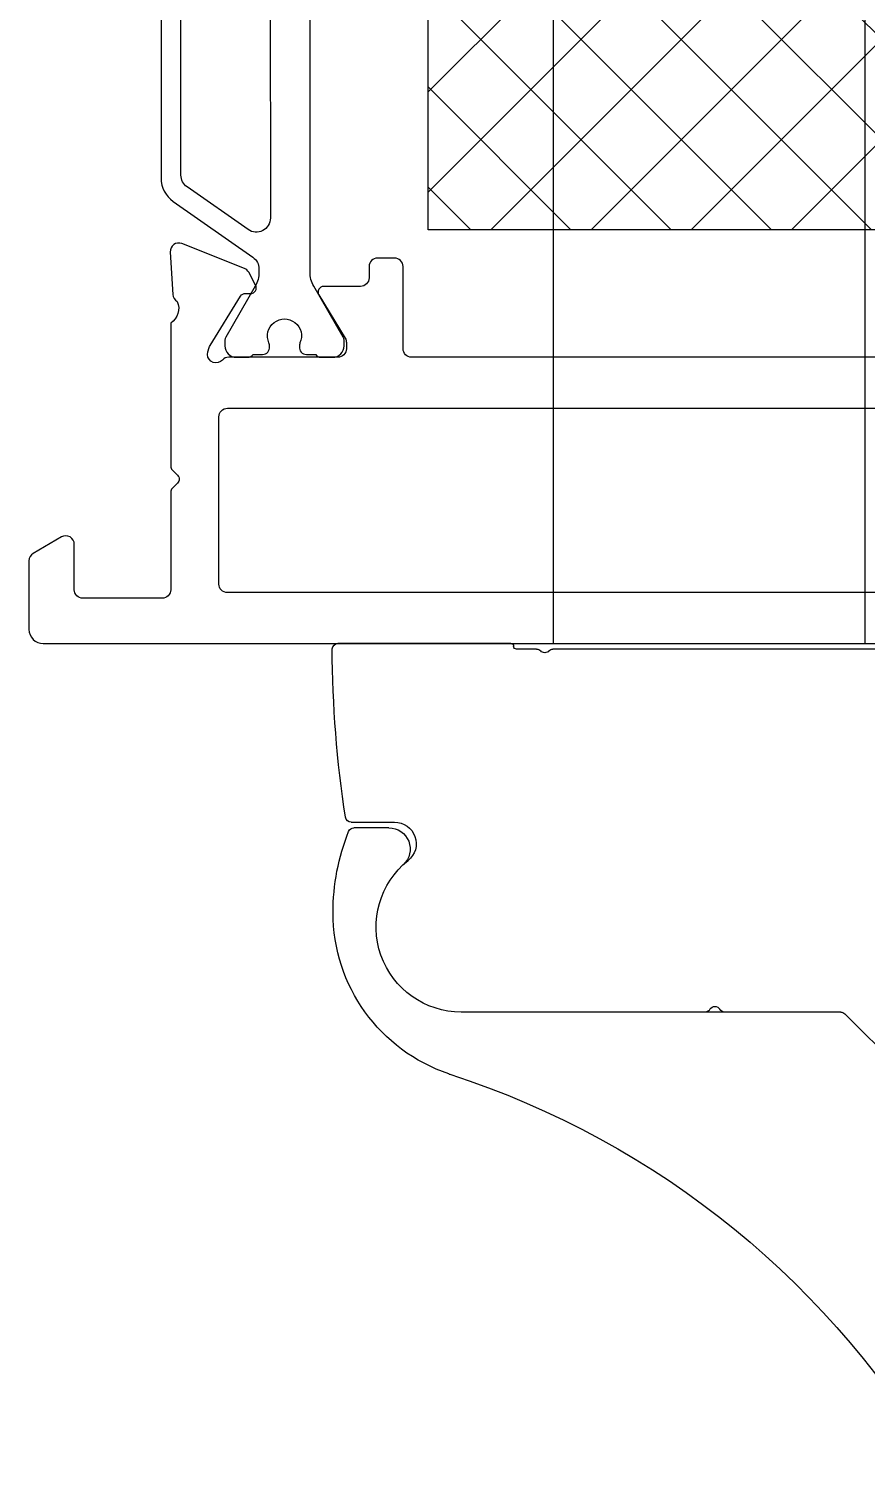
# Model space of a CAD drawing. Header units: millimetres. Extents: x -83618 to -12593, y -3271 to 55593.
# Drawn here: x -14564.7 to -14535.2, y -2847.4 to -2796.3 of the extents above; entities that cross this region are included whole.
import ezdxf

# ---------------------------------------------------------------- set-up
doc = ezdxf.new("R2010")
doc.units = ezdxf.units.MM

# ---------------------------------------------------------------- blocks, each defined once
blk = doc.blocks.new('*U87')
at = {"color": 7, "linetype": 'Continuous'}
for p, q in [((9848.670019, 5638.599463), (9864.314642, 5654.244086)), ((9848.670019, 5642.134997), (9860.779108, 5654.244086)), ((9848.670019, 5645.670531), (9857.243574, 5654.244086)), ((9848.670019, 5649.206065), (9853.70804, 5654.244086)), ((9848.670019, 5652.741599), (9850.172506, 5654.244086)), ((9848.670019, 5635.063929), (9867.669981, 5654.063891)), ((9849.992311, 5654.244086), (9867.669981, 5636.566416)), ((9853.527845, 5654.244086), (9867.669981, 5640.10195)), ((9857.063379, 5654.244086), (9867.669981, 5643.637484)), ((9860.598913, 5654.244086), (9867.669981, 5647.173018)), ((9864.134447, 5654.244086), (9867.669981, 5650.708552)), ((9848.670019, 5652.030844), (9867.669981, 5633.030882)), ((9848.670019, 5631.528395), (9867.669981, 5650.528357)), ((9848.670019, 5648.49531), (9867.669981, 5629.495348)), ((9848.670019, 5627.992861), (9867.669981, 5646.992823)), ((9848.670019, 5644.959776), (9867.669981, 5625.959814)), ((9848.670019, 5624.457327), (9867.669981, 5643.457289)), ((9848.670019, 5641.424242), (9867.669981, 5622.424281)), ((9849.992311, 5622.244086), (9867.669981, 5639.921755)), ((9848.670019, 5637.888708), (9864.314642, 5622.244086)), ((9853.527845, 5622.244086), (9867.669981, 5636.386221)), ((9848.670019, 5634.353174), (9860.779108, 5622.244086)), ((9857.063379, 5622.244086), (9867.669981, 5632.850687)), ((9848.670019, 5630.81764), (9857.243574, 5622.244086)), ((9860.598913, 5622.244086), (9867.669981, 5629.315153)), ((9848.670019, 5627.282107), (9853.70804, 5622.244086)), ((9864.134447, 5622.244086), (9867.669981, 5625.77962)), ((9848.670019, 5623.746573), (9850.172506, 5622.244086)), ((9867.66291, 5622.237015), (9867.677052, 5622.251157))]:
    blk.add_line(p, q, dxfattribs=at)
blk = doc.blocks.new('ATN-W72-0104', base_point=(9834.07, 5608.16))
at = {"color": 1, "linetype": 'Continuous'}
blk.add_lwpolyline([(9844.17, 5650.659865), (9844.17, 5621.66, 0.414346), (9844.470135, 5621.36), (9847.37, 5621.36, -0.414412), (9847.67, 5621.059797), (9847.67, 5620.46, -0.414354), (9847.369856, 5620.16), (9846.97, 5620.16, 0.414214), (9846.67, 5619.86), (9846.67, 5618.56, -0.58517), (9846.365978, 5618.38918), (9844.841831, 5619.316306, 0.13748), (9844.685923, 5619.36), (9844.47, 5619.36, 0.414253), (9844.17, 5619.05996), (9844.17, 5615.207214, -0.213527), (9844.06991, 5614.983527), (9844.014378, 5614.917027, 0.6885), (9844.355845, 5614.472545), (9844.509638, 5614.518473, 0.065593), (9844.581162, 5614.550517), (9846.328633, 5615.626728, 0.268146), (9846.423669, 5615.80285), (9846.418753, 5615.975838, -0.577449), (9846.713765, 5616.157466), (9847.166538, 5615.912934, -0.176378), (9847.302879, 5615.759487), (9848.177397, 5613.553809, -0.548619), (9847.880869, 5613.143757), (9846.388053, 5613.231726, -0.264652), (9846.139196, 5613.393457, 0.367028), (9845.375222, 5613.16), (9840.335685, 5613.16, -0.199001), (9840.194216, 5613.218627), (9840.011421, 5613.401421, 0.414386), (9839.728495, 5613.401338), (9839.545736, 5613.218579, -0.198912), (9839.404315, 5613.16), (9835.97, 5613.16, 0.414342), (9835.67, 5612.859868), (9835.67, 5610.06, 0.414417), (9835.970208, 5609.76), (9837.57, 5609.76, -0.577435), (9837.829769, 5609.309934), (9837.252457, 5608.31, -0.268013), (9836.992578, 5608.16), (9834.57, 5608.16, -0.414329), (9834.07, 5608.66), (9834.07, 5608.66), (9834.07, 5652.66, -0.414287)], format="xyb", dxfattribs=at)
at = {"color": 7, "linetype": 'Continuous'}
blk.add_lwpolyline([(9848.670019, 5654.244086), (9848.670019, 5622.244086), (9867.669981, 5622.244086), (9867.669981, 5654.244086), (9848.670019, 5654.244086)], close=True, dxfattribs=at)
at = {"color": 1, "linetype": 'Continuous'}
blk.add_lwpolyline([(9842.282064, 5651.3722, 0.198995), (9842.069809, 5651.46), (9836.17, 5651.46, 0.414294), (9835.87, 5651.159917), (9835.87, 5615.16, 0.414294), (9836.170083, 5614.86), (9842.07, 5614.86, 0.4144), (9842.37, 5615.160191), (9842.37, 5651.16, 0.198995), (9842.282064, 5651.3722)], format="xyb", close=True, dxfattribs=at)
at = {"color": 4, "linetype": 'Continuous'}
blk.add_lwpolyline([(9865.855166, 5612.823157), (9850.484834, 5612.823157, -0.244759), (9849.665551, 5613.249767), (9847.695913, 5616.062703, 0.244789), (9847.286167, 5616.275914), (9847.17641, 5616.275914, 0.131711), (9846.676211, 5616.141825), (9844.87641, 5615.102709, -0.131758), (9844.776327, 5615.075914), (9844.57, 5615.075914, -0.414214), (9844.17, 5615.475914), (9844.17, 5615.875914, -0.236177), (9844.270083, 5616.075976), (9844.27, 5616.400917, -0.4444), (9844.545447, 5616.649616, -0.132059), (9844.673573, 5616.628855, 1.547233), (9844.673572, 5617.722973, -0.13206), (9844.545447, 5617.702213, -0.444404), (9844.27, 5617.950914), (9844.27, 5618.275914, -0.267949), (9844.17, 5618.44912), (9844.17, 5618.875914, -0.414214), (9844.57, 5619.275914), (9844.77641, 5619.275914, -0.131727), (9844.876461, 5619.24909), (9846.67641, 5618.209889, 0.131652), (9847.17641, 5618.075914), (9869.16359, 5618.075914, 0.13173)], format="xyb", dxfattribs=at)
blk.add_lwpolyline([(9850.589066, 5613.523157), (9857.32, 5613.523157, 0.414256), (9857.82, 5614.02323), (9857.82, 5616.175914, 0.414201), (9857.320021, 5616.675914), (9849.080726, 5616.677235, 0.60696), (9848.671145, 5615.890339), (9850.179371, 5613.736369, 0.244761), (9850.589066, 5613.523157)], format="xyb", close=True, dxfattribs=at)
at = {"color": 7}
blk.add_blockref('*U87', (0, 0), dxfattribs=at)
blk = doc.blocks.new('ALUMINTECHNO-NEW-2AH67-ANKERS$2', base_point=(-101.398634, -528.299751))
at = {"color": 7, "linetype": 'Continuous'}
for p, q in [((-85.055719, -510.216477), (-87.221266, -508.050929)), ((-72.19714, -509.089193), (-72.19714, -520.51117)), ((-72, -509.5), (-25.5, -509.5)), ((-72, -520.5), (-72, -509.5)), ((-84.99714, -510.357898), (-84.99714, -523.750181)), ((-25.5, -520.5), (-72, -520.5)), ((-72.19714, -521.089193), (-72.19714, -521.800181)), ((-71.99714, -522.000181), (-71.99714, -528.100181)), ((-78.29714, -527.636303), (-78.29714, -526.100181)), ((-78.49714, -526.299691), (-78.49714, -527.534612))]:
    blk.add_line(p, q, dxfattribs=at)
for centre, radius, start, end in [((-116.683836, -533.696952), 31, 17.928004, 60.457366), ((-85.19714, -510.357898), 0.2, 0, 45), ((-72.120604, -520.800181), 0.2, 133.736411, 226.263589), ((-72.39714, -520.51117), 0.2, 313.736411, 0), ((-72.39714, -521.089193), 0.2, 0, 46.263589), ((-72.09714, -521.800181), 0.1, 180, 270), ((-72.09714, -522.000181), 0.1, 0, 90), ((-81.99714, -523.750181), 3, 180, 321.343742), ((-116.56086, -534.069015), 31, 18.593538, 18.652263), ((-81.492098, -522.271475), 6, 198.593538, 270), ((-79.24714, -526.299691), 0.75, 0, 137.166572), ((-79.059267, -526.100181), 0.762127, 0, 141.343742), ((-78.69714, -527.534612), 0.2, 291.74619, 0), ((-78.09714, -527.636303), 0.2, 180, 261.302553), ((-81.492098, -520.527642), 7.743833, 270, 291.74619), ((-71.99714, -487.76074), 40.539441, 261.302553, 269.735874), ((-72.19714, -528.100181), 0.2, 273.76108, 0)]:
    blk.add_arc(centre, radius, start, end, dxfattribs=at)
blk = doc.blocks.new('ALUMINTECHNO-NEW-2AH67-ANKERS$3', base_point=(-108.517044, -515.146592))
at = {"color": 7, "linetype": 'Continuous'}
for centre, start, end in [((-84.79714, -514.453771), 180, 240), ((-84.99714, -514.800181), 300, 60), ((-84.79714, -515.146592), 120, 180)]:
    blk.add_arc(centre, 0.2, start, end, dxfattribs=at)

msp = doc.modelspace()

# ---------------------------------------------------------------- block references
at = {"color": 7, "extrusion": (0, 0, -1), "rotation": 90}
for name, p in [('ATN-W72-0104', (14564.71744, -2817.97937)), ('ALUMINTECHNO-NEW-2AH67-ANKERS$2', (14554.01719, -2847.378)), ('ALUMINTECHNO-NEW-2AH67-ANKERS$3', (14540.86403, -2854.49641))]:
    msp.add_blockref(name, p, dxfattribs=at)

doc.saveas('drawing.dxf')
